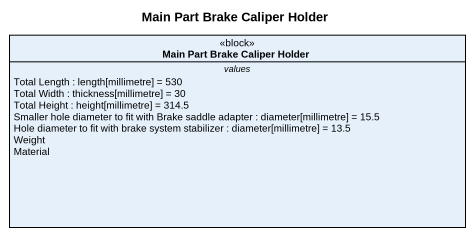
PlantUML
@startuml
title Main Part Brake Caliper Holder
hide circle
hide empty members
class "Main Part Brake Caliper Holder" as Main_Part_Brake_Caliper <<block>> {
  -- values --
  Total Length : length[millimetre] = 530
  Total Width : thickness[millimetre] = 30
  Total Height : height[millimetre] = 314.5
  Smaller hole diameter to fit with Brake saddle adapter : diameter[millimetre] = 15.5
  Hole diameter to fit with brake system stabilizer : diameter[millimetre] = 13.5
  Weight
  Material
}
@enduml
